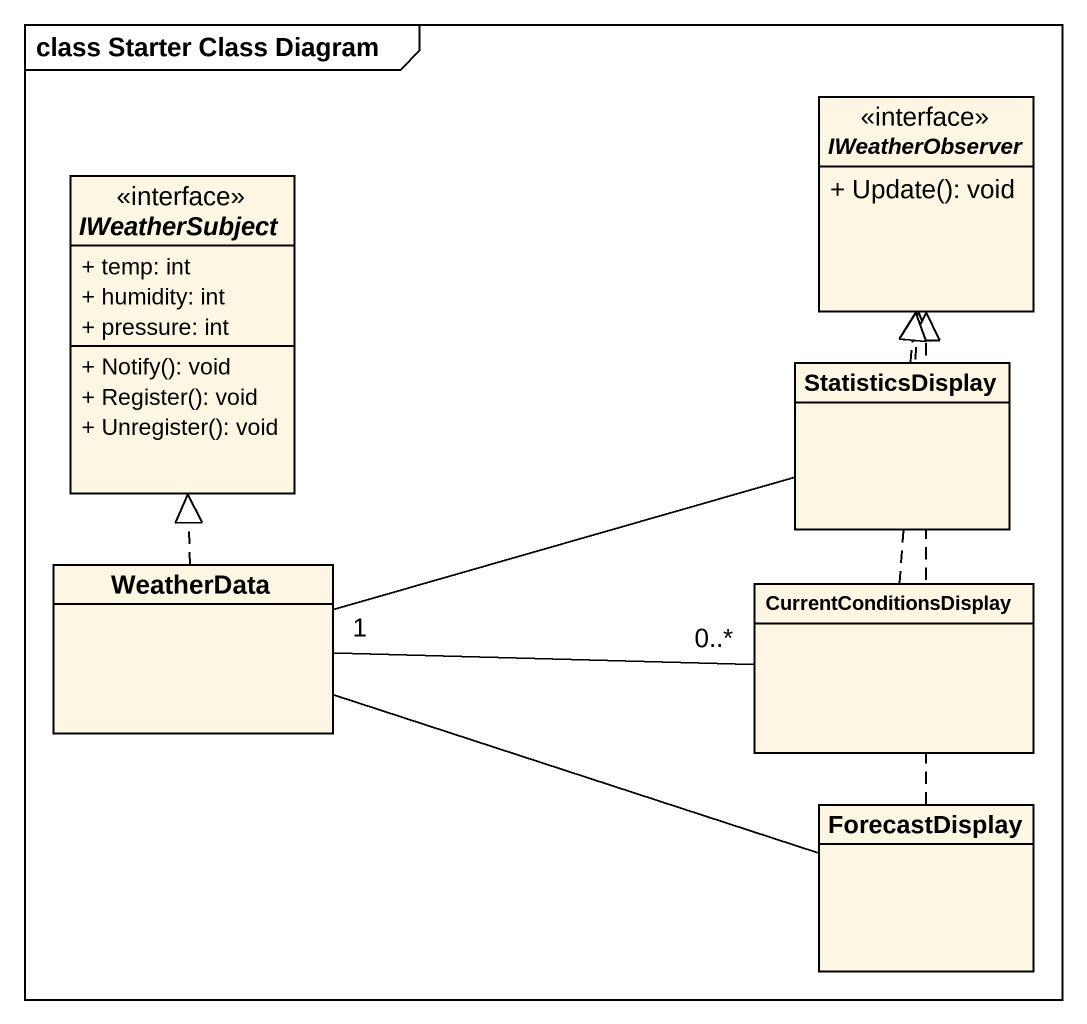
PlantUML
@startuml
mainframe class Starter Class Diagram
hide circle
hide empty members
skinparam classAttributeIconSize 0
interface IWeatherObserver {
  + Update(): void
}
interface IWeatherSubject {
  + temp: int
  + humidity: int
  + pressure: int
  + Notify(): void
  + Register(): void
  + Unregister(): void
}
class StatisticsDisplay
class WeatherData
class CurrentConditionsDisplay
class ForecastDisplay
StatisticsDisplay .up.|> IWeatherObserver
WeatherData .up.|> IWeatherSubject
WeatherData -right- StatisticsDisplay
WeatherData -right- ForecastDisplay
CurrentConditionsDisplay .up.|> IWeatherObserver
CurrentConditionsDisplay "0..*" -left- "1" WeatherData
ForecastDisplay .up.|> IWeatherObserver
@enduml
